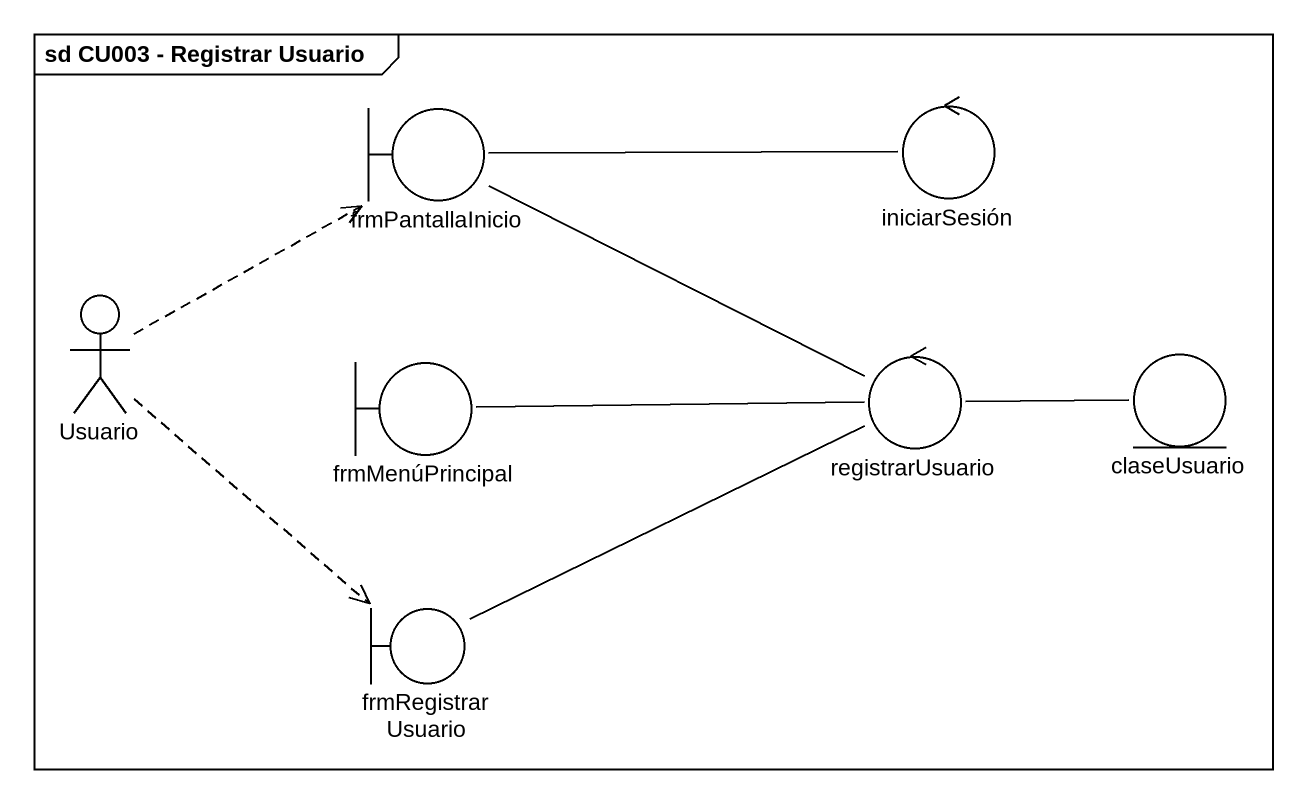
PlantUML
@startuml
mainframe sd CU003 - Registrar Usuario
control iniciarSesión
boundary frmPantallaInicio
actor Usuario
boundary frmMenúPrincipal
control registrarUsuario
entity claseUsuario
boundary frmRegistrarUsuario
iniciarSesión -left- frmPantallaInicio
frmPantallaInicio -right- registrarUsuario
Usuario .up.> frmPantallaInicio
Usuario ..> frmRegistrarUsuario
registrarUsuario -left- frmMenúPrincipal
registrarUsuario -right- claseUsuario
registrarUsuario -left- frmRegistrarUsuario
@enduml
